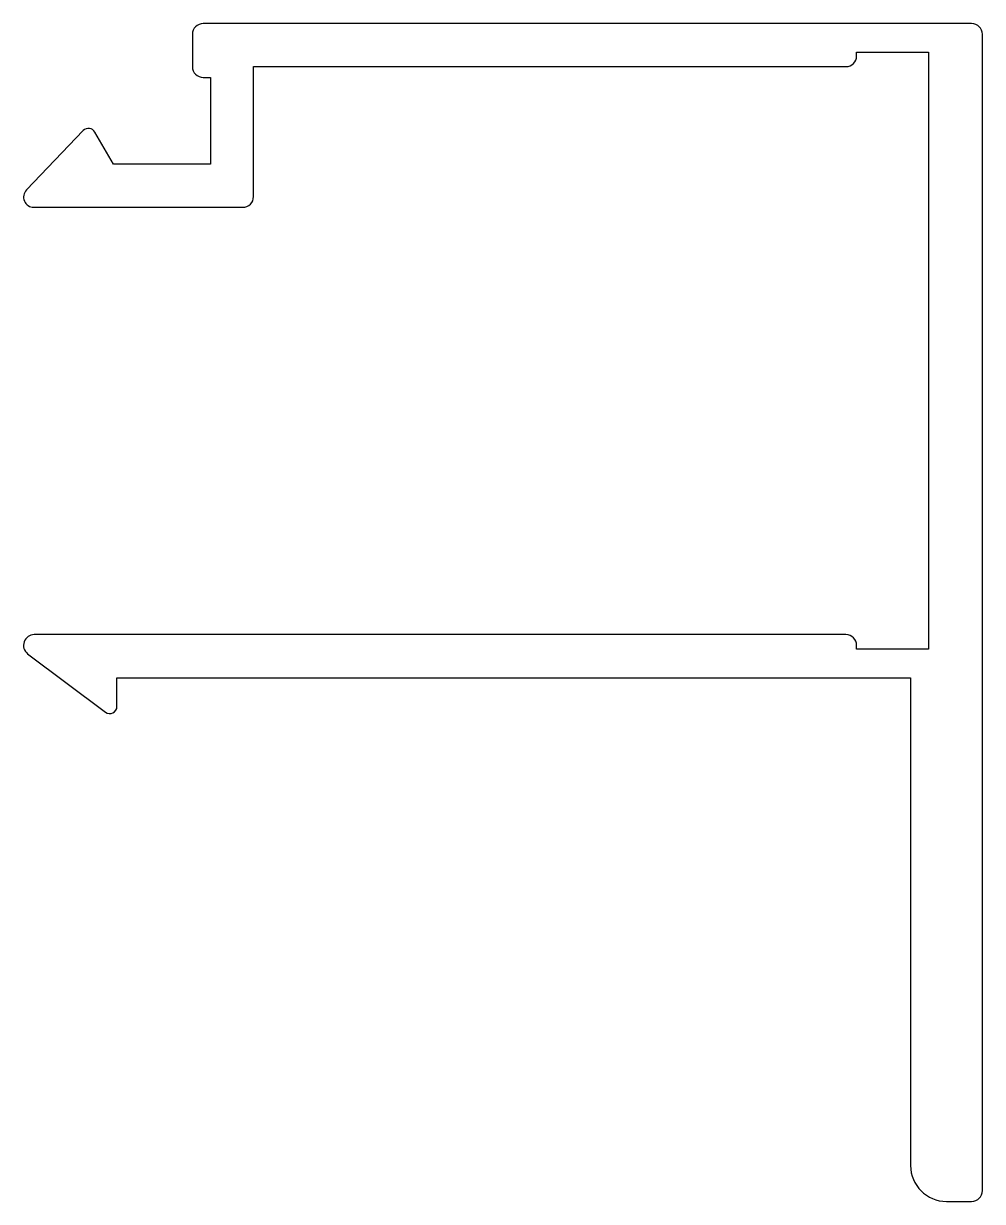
# Model space of a CAD drawing. Extents: x 1776.8 to 1803.5, y 1078.1 to 1110.9.
import ezdxf

# ---------------------------------------------------------------- set-up
doc = ezdxf.new("R2010")
doc.units = 0
doc.layers.get('0').update_dxf_attribs({"linetype": 'CONTINUOUS'})

msp = doc.modelspace()

# ---------------------------------------------------------------- linework, layer by layer
for p, q in [((1803.197, 1110.917), (1781.812, 1110.917)), ((1781.512, 1110.617), (1781.512, 1109.717)), ((1803.497, 1078.42), (1803.497, 1110.617)), ((1799.997, 1110.017), (1799.997, 1110.117)), ((1799.997, 1110.117), (1801.997, 1110.117)), ((1801.997, 1110.117), (1801.997, 1093.502)), ((1783.212, 1106.1), (1783.212, 1109.717)), ((1783.212, 1109.717), (1799.697, 1109.717)), ((1781.812, 1109.417), (1782.012, 1109.417)), ((1782.012, 1109.417), (1782.012, 1107)), ((1778.475, 1107.938), (1776.892, 1106.283)), ((1779.312, 1107), (1778.795, 1107.895)), ((1782.012, 1107), (1779.312, 1107)), ((1777.098, 1105.8), (1782.912, 1105.8)), ((1799.697, 1093.902), (1777.111, 1093.902)), ((1799.997, 1093.502), (1799.997, 1093.602)), ((1801.997, 1093.502), (1799.997, 1093.502)), ((1776.926, 1093.369), (1779.088, 1091.744)), ((1779.412, 1091.901), (1779.412, 1092.701)), ((1779.412, 1092.701), (1801.497, 1092.701)), ((1801.497, 1092.701), (1801.497, 1079.12)), ((1802.497, 1078.12), (1803.197, 1078.12))]:
    msp.add_line(p, q)
for centre, radius, start, end in [((1781.812, 1110.617), 0.3, 90, 180), ((1803.197, 1110.617), 0.3, 0, 90), ((1799.697, 1110.017), 0.3, 270, 360), ((1781.812, 1109.717), 0.3, 180, 270), ((1778.619, 1107.8), 0.2, 28.3849, 136.2603), ((1777.098, 1106.086), 0.286, 136.2603, 270), ((1782.912, 1106.1), 0.3, 270, 0), ((1777.111, 1093.603), 0.299, 90, 231.7681), ((1799.697, 1093.602), 0.3, 0, 90), ((1779.212, 1091.901), 0.2, 231.7681, 360), ((1802.497, 1079.12), 1, 180, 270), ((1803.197, 1078.42), 0.3, 270, 360)]:
    msp.add_arc(centre, radius, start, end)

doc.saveas('drawing.dxf')
